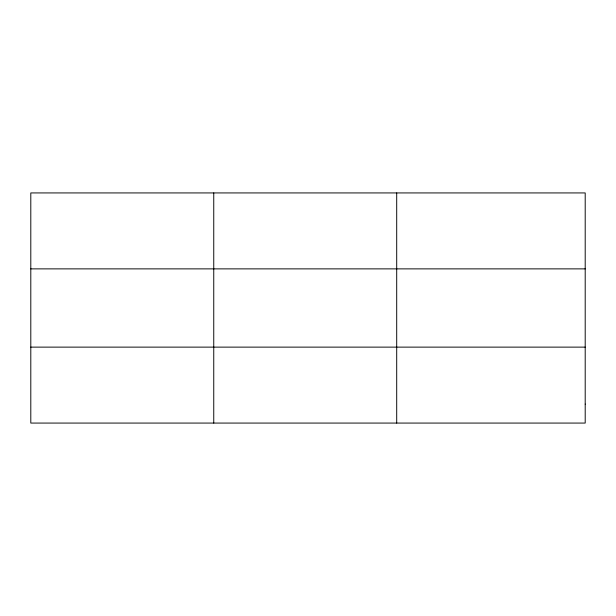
<?xml version="1.0" encoding="UTF-8"?>
<svg xmlns="http://www.w3.org/2000/svg" width="616" height="616" viewBox="0 0 616 616"><rect width="100%" height="100%" fill="white"/><g stroke="black" fill="none" stroke-linecap="round" stroke-linejoin="round"><path stroke-width="0.92" d="M213.752 192.931L213.752 423.069M396.704 192.931L396.704 423.069M30.8 268.876L585.2 268.876M30.8 347.124L585.2 347.124M585.2 404.081L585.2 423.069L30.8 423.069L30.8 192.931L585.2 192.931L585.2 404.081"/></g></svg>
